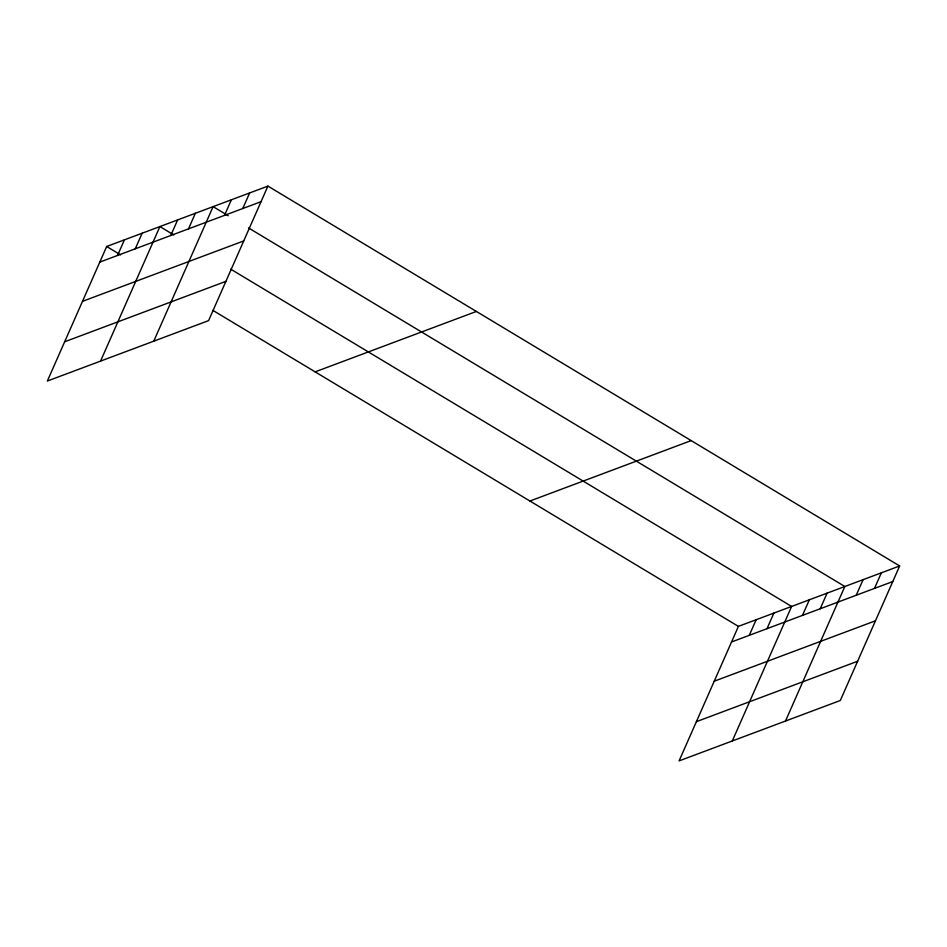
<?xml version="1.0" encoding="UTF-8"?>
<svg xmlns="http://www.w3.org/2000/svg" width="947" height="947" viewBox="0 0 947 947"><rect width="100%" height="100%" fill="white"/><g stroke="black" fill="none" stroke-linecap="round" stroke-linejoin="round"><path stroke-width="1.42" d="M267.918 186.097L106.68 246.504L47.35 381.037L208.589 320.619L267.918 186.097L899.65 565.963L840.32 700.496L679.082 760.903L738.411 626.381L899.65 565.963M117.546 255.453L124.424 239.863M135.279 248.801L142.157 233.222M100.56 361.103L159.889 226.57L173.786 234.927M170.756 235.519L177.634 219.929M188.489 228.866L195.366 213.276M153.769 341.157L213.099 206.635L228.263 215.75M224.498 215.371L231.376 199.781M242.775 208.529L249.641 192.939M749.278 635.319L756.156 619.729M767.011 628.678L773.888 613.088M732.291 740.968L791.621 606.447L230.642 269.114M802.488 615.384L809.354 599.794M820.22 608.743L827.098 593.153M785.501 721.034L844.831 586.501L248.481 227.907M856.23 595.249L863.108 579.659M874.507 588.395L881.373 572.805M99.814 262.094L261.041 201.675M82.496 301.347L243.734 240.929M64.656 341.784L225.895 281.366M315.15 371.863L476.388 311.445M529.941 501.022L691.18 440.604M731.546 641.971L892.772 581.553M714.227 681.213L875.466 620.806M696.388 721.661L857.627 661.243M106.68 246.504L120.577 254.861M212.815 310.332L738.411 626.381"/></g></svg>
